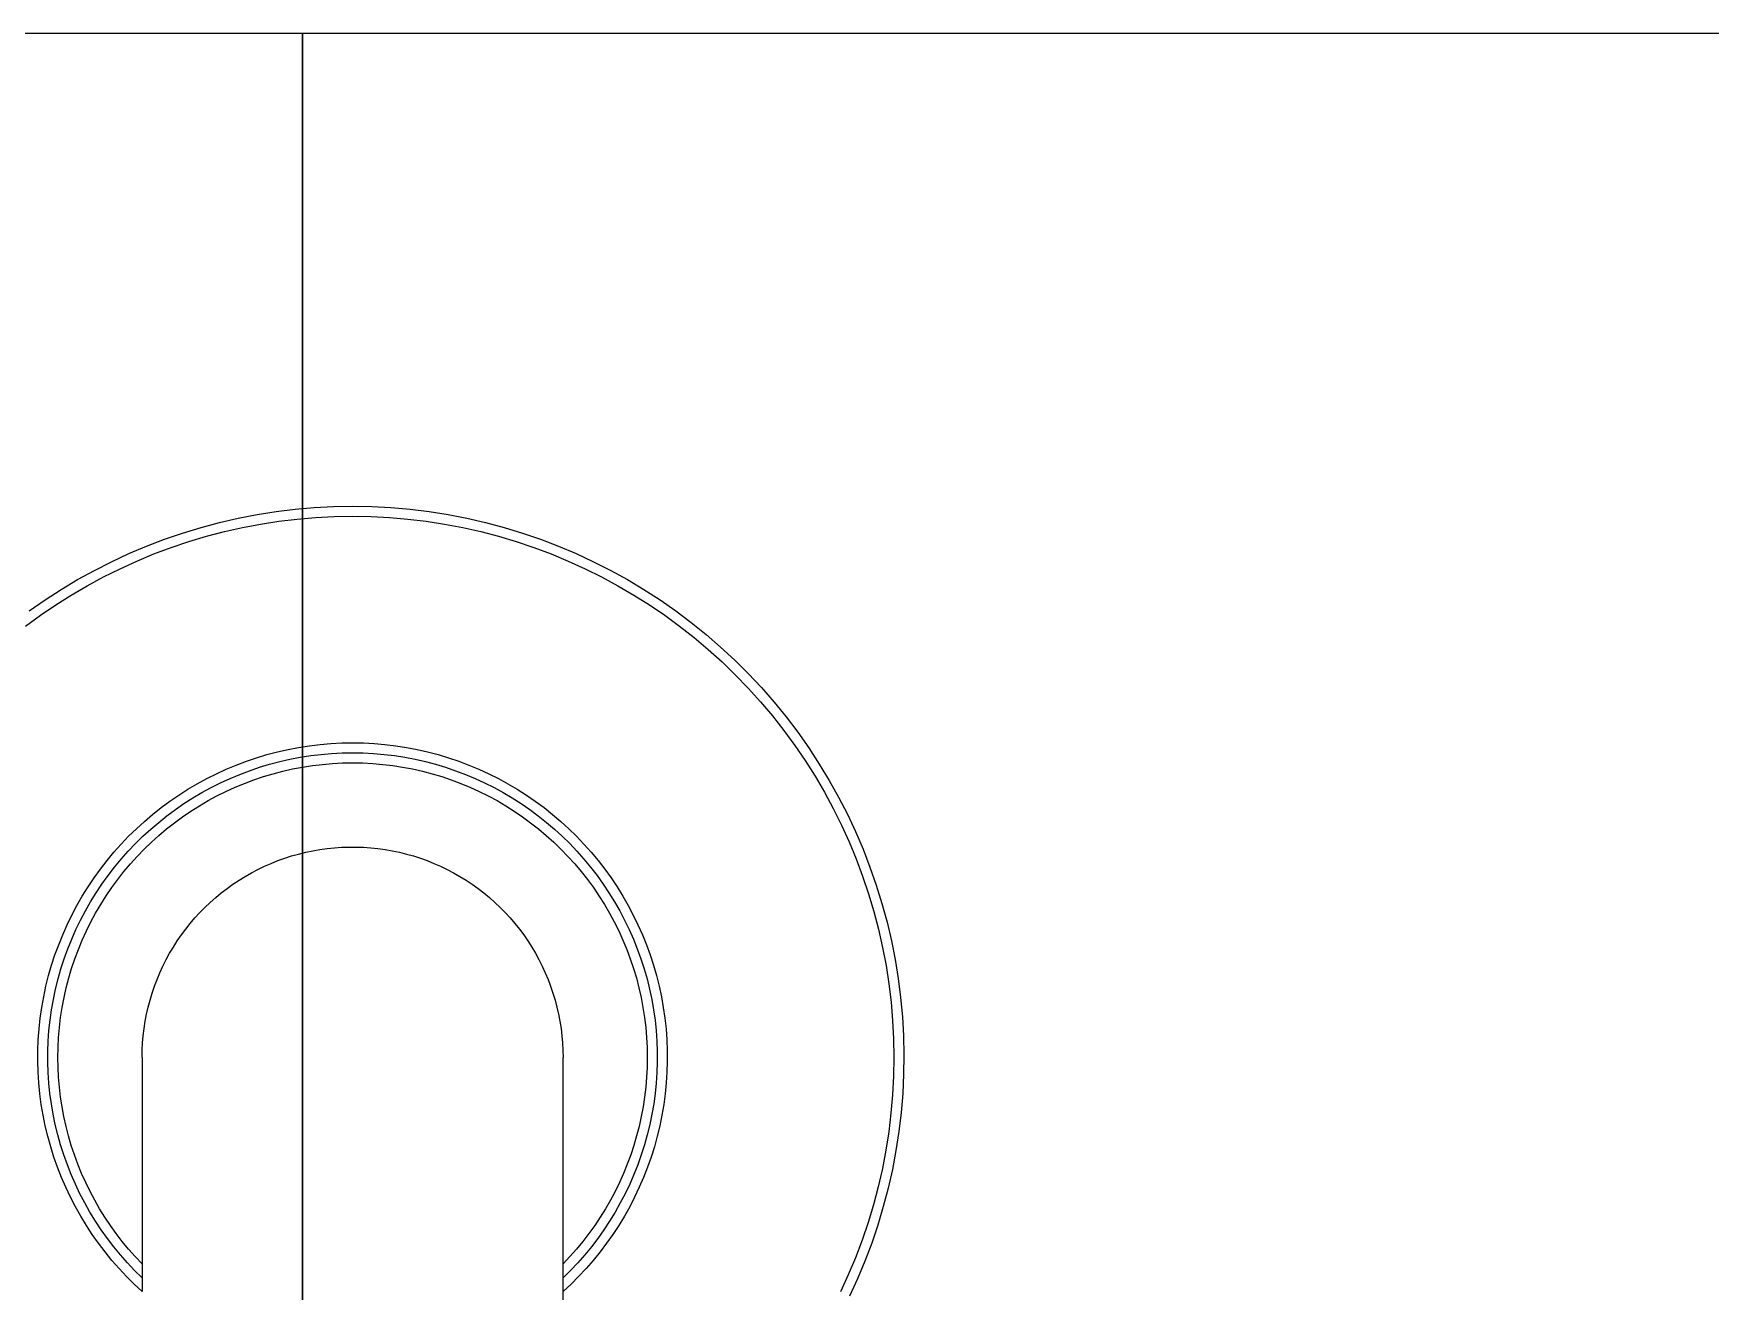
# Model space of a CAD drawing. Header units: metres. Extents: x 198 to 412, y -54 to 17.
# Drawn here: x 256.2772 to 256.3609, y -44.4662 to -44.4034 of the extents above; entities that cross this region are included whole.
import ezdxf

# ---------------------------------------------------------------- set-up
doc = ezdxf.new("R2010")
doc.units = ezdxf.units.M
doc.header["$LTSCALE"] = 10
doc.layers.add('01', color=1, linetype='Continuous')
doc.layers.add('TM-REVEST', color=252, linetype='Continuous')

# ---------------------------------------------------------------- blocks, each defined once
blk = doc.blocks.new('juego de ducha california')
for p, q in [((493.249922, 11758.628414, 0), (493.248982, 11758.628232, 0)), ((493.250867, 11758.628563, 0), (493.249922, 11758.628414, 0)), ((493.251817, 11758.628679, 0), (493.250867, 11758.628563, 0)), ((493.252771, 11758.628763, 0), (493.251817, 11758.628679, 0)), ((493.252841, 11758.628266, 0), (493.251923, 11758.628188, 0)), ((493.253727, 11758.628812, 0), (493.252771, 11758.628763, 0)), ((493.253762, 11758.628313, 0), (493.252841, 11758.628266, 0)), ((493.254684, 11758.628829, 0), (493.253727, 11758.628812, 0)), ((493.254684, 11758.628329, 0), (493.253762, 11758.628313, 0)), ((493.255641, 11758.628812, 0), (493.254684, 11758.628829, 0)), ((493.255605, 11758.628313, 0), (493.254684, 11758.628329, 0)), ((493.256526, 11758.628266, 0), (493.255605, 11758.628313, 0)), ((493.256597, 11758.628763, 0), (493.255641, 11758.628812, 0)), ((493.257445, 11758.628188, 0), (493.256526, 11758.628266, 0)), ((493.25755, 11758.628679, 0), (493.256597, 11758.628763, 0)), ((493.2585, 11758.628563, 0), (493.25755, 11758.628679, 0)), ((493.259446, 11758.628414, 0), (493.2585, 11758.628563, 0)), ((493.260385, 11758.628232, 0), (493.259446, 11758.628414, 0)), ((493.246209, 11758.627491, 0), (493.245304, 11758.62718, 0)), ((493.247124, 11758.62777, 0), (493.246209, 11758.627491, 0)), ((493.248049, 11758.628017, 0), (493.247124, 11758.62777, 0)), ((493.248291, 11758.627561, 0), (493.247399, 11758.627328, 0)), ((493.248982, 11758.628232, 0), (493.248049, 11758.628017, 0)), ((493.24919, 11758.627764, 0), (493.248291, 11758.627561, 0)), ((493.250096, 11758.627937, 0), (493.24919, 11758.627764, 0)), ((493.251007, 11758.628078, 0), (493.250096, 11758.627937, 0)), ((493.251923, 11758.628188, 0), (493.251007, 11758.628078, 0)), ((493.25836, 11758.628078, 0), (493.257445, 11758.628188, 0)), ((493.259271, 11758.627937, 0), (493.25836, 11758.628078, 0)), ((493.260177, 11758.627764, 0), (493.259271, 11758.627937, 0)), ((493.261076, 11758.627561, 0), (493.260177, 11758.627764, 0)), ((493.261318, 11758.628017, 0), (493.260385, 11758.628232, 0)), ((493.261968, 11758.627328, 0), (493.261076, 11758.627561, 0)), ((493.262243, 11758.62777, 0), (493.261318, 11758.628017, 0)), ((493.263158, 11758.627491, 0), (493.262243, 11758.62777, 0)), ((493.264064, 11758.62718, 0), (493.263158, 11758.627491, 0)), ((493.24441, 11758.626838, 0), (493.243528, 11758.626465, 0)), ((493.245304, 11758.62718, 0), (493.24441, 11758.626838, 0)), ((493.245642, 11758.62677, 0), (493.244779, 11758.626447, 0)), ((493.246516, 11758.627064, 0), (493.245642, 11758.62677, 0)), ((493.247399, 11758.627328, 0), (493.246516, 11758.627064, 0)), ((493.262852, 11758.627064, 0), (493.261968, 11758.627328, 0)), ((493.263725, 11758.62677, 0), (493.262852, 11758.627064, 0)), ((493.264589, 11758.626447, 0), (493.263725, 11758.62677, 0)), ((493.264958, 11758.626838, 0), (493.264064, 11758.62718, 0)), ((493.265839, 11758.626465, 0), (493.264958, 11758.626838, 0)), ((493.24266, 11758.626061, 0), (493.241807, 11758.625628, 0)), ((493.243528, 11758.626465, 0), (493.24266, 11758.626061, 0)), ((493.243927, 11758.626094, 0), (493.243088, 11758.625712, 0)), ((493.244779, 11758.626447, 0), (493.243927, 11758.626094, 0)), ((493.26544, 11758.626094, 0), (493.264589, 11758.626447, 0)), ((493.26628, 11758.625712, 0), (493.26544, 11758.626094, 0)), ((493.266707, 11758.626061, 0), (493.265839, 11758.626465, 0)), ((493.267561, 11758.625628, 0), (493.266707, 11758.626061, 0)), ((493.240969, 11758.625165, 0), (493.240148, 11758.624673, 0)), ((493.241807, 11758.625628, 0), (493.240969, 11758.625165, 0)), ((493.242262, 11758.625302, 0), (493.241451, 11758.624864, 0)), ((493.243088, 11758.625712, 0), (493.242262, 11758.625302, 0)), ((493.267105, 11758.625302, 0), (493.26628, 11758.625712, 0)), ((493.267917, 11758.624864, 0), (493.267105, 11758.625302, 0)), ((493.268398, 11758.625165, 0), (493.267561, 11758.625628, 0)), ((493.26922, 11758.624673, 0), (493.268398, 11758.625165, 0)), ((493.239344, 11758.624153, 0), (493.238559, 11758.623606, 0)), ((493.240148, 11758.624673, 0), (493.239344, 11758.624153, 0)), ((493.240655, 11758.624398, 0), (493.239875, 11758.623906, 0)), ((493.241451, 11758.624864, 0), (493.240655, 11758.624398, 0)), ((493.268712, 11758.624398, 0), (493.267917, 11758.624864, 0)), ((493.269492, 11758.623906, 0), (493.268712, 11758.624398, 0)), ((493.270023, 11758.624153, 0), (493.26922, 11758.624673, 0)), ((493.270808, 11758.623606, 0), (493.270023, 11758.624153, 0)), ((493.238559, 11758.623606, 0), (493.237794, 11758.623031, 0)), ((493.239113, 11758.623387, 0), (493.238369, 11758.622843, 0)), ((493.239875, 11758.623906, 0), (493.239113, 11758.623387, 0)), ((493.270254, 11758.623387, 0), (493.269492, 11758.623906, 0)), ((493.270998, 11758.622843, 0), (493.270254, 11758.623387, 0)), ((493.237049, 11758.62243, 0), (493.236325, 11758.621804, 0)), ((493.237794, 11758.623031, 0), (493.237049, 11758.62243, 0)), ((493.238369, 11758.622843, 0), (493.237644, 11758.622273, 0)), ((493.236325, 11758.621804, 0), (493.235623, 11758.621152, 0)), ((493.236939, 11758.621679, 0), (493.236255, 11758.621062, 0)), ((493.237644, 11758.622273, 0), (493.236939, 11758.621679, 0)), ((493.235623, 11758.621152, 0), (493.234945, 11758.620477, 0)), ((493.236255, 11758.621062, 0), (493.235592, 11758.620421, 0)), ((493.234945, 11758.620477, 0), (493.234291, 11758.619779, 0)), ((493.235592, 11758.620421, 0), (493.234951, 11758.619758, 0)), ((493.233661, 11758.619058, 0), (493.233057, 11758.618315, 0)), ((493.234291, 11758.619779, 0), (493.233661, 11758.619058, 0)), ((493.234333, 11758.619074, 0), (493.233739, 11758.618369, 0)), ((493.234951, 11758.619758, 0), (493.234333, 11758.619074, 0)), ((493.233057, 11758.618315, 0), (493.232479, 11758.617552, 0)), ((493.233739, 11758.618369, 0), (493.23317, 11758.617644, 0)), ((493.232479, 11758.617552, 0), (493.231928, 11758.61677, 0)), ((493.23317, 11758.617644, 0), (493.232625, 11758.6169, 0)), ((493.231928, 11758.61677, 0), (493.231404, 11758.615969, 0)), ((493.232625, 11758.6169, 0), (493.232107, 11758.616137, 0)), ((493.250938, 11758.616576, 0), (493.250416, 11758.616438, 0)), ((493.251465, 11758.616696, 0), (493.250938, 11758.616576, 0)), ((493.251995, 11758.616797, 0), (493.251465, 11758.616696, 0)), ((493.252529, 11758.616881, 0), (493.251995, 11758.616797, 0)), ((493.253066, 11758.616946, 0), (493.252529, 11758.616881, 0)), ((493.253604, 11758.616992, 0), (493.253066, 11758.616946, 0)), ((493.254143, 11758.61702, 0), (493.253604, 11758.616992, 0)), ((493.254684, 11758.617029, 0), (493.254143, 11758.61702, 0)), ((493.254684, 11758.616529, 0), (493.25416, 11758.61652, 0)), ((493.255224, 11758.61702, 0), (493.254684, 11758.617029, 0)), ((493.255208, 11758.61652, 0), (493.254684, 11758.616529, 0)), ((493.255763, 11758.616992, 0), (493.255224, 11758.61702, 0)), ((493.256302, 11758.616946, 0), (493.255763, 11758.616992, 0)), ((493.256838, 11758.616881, 0), (493.256302, 11758.616946, 0)), ((493.257372, 11758.616797, 0), (493.256838, 11758.616881, 0)), ((493.257902, 11758.616696, 0), (493.257372, 11758.616797, 0)), ((493.258429, 11758.616576, 0), (493.257902, 11758.616696, 0)), ((493.258952, 11758.616438, 0), (493.258429, 11758.616576, 0)), ((493.231404, 11758.615969, 0), (493.230909, 11758.61515, 0)), ((493.232107, 11758.616137, 0), (493.231614, 11758.615358, 0)), ((493.248383, 11758.615709, 0), (493.247892, 11758.615484, 0)), ((493.248881, 11758.615918, 0), (493.248383, 11758.615709, 0)), ((493.249387, 11758.616109, 0), (493.248881, 11758.615918, 0)), ((493.249898, 11758.616282, 0), (493.249387, 11758.616109, 0)), ((493.250042, 11758.615803, 0), (493.249546, 11758.615635, 0)), ((493.250416, 11758.616438, 0), (493.249898, 11758.616282, 0)), ((493.250544, 11758.615955, 0), (493.250042, 11758.615803, 0)), ((493.251051, 11758.616089, 0), (493.250544, 11758.615955, 0)), ((493.251562, 11758.616205, 0), (493.251051, 11758.616089, 0)), ((493.251693, 11758.615722, 0), (493.251203, 11758.615611, 0)), ((493.252076, 11758.616304, 0), (493.251562, 11758.616205, 0)), ((493.252186, 11758.615815, 0), (493.251693, 11758.615722, 0)), ((493.252594, 11758.616385, 0), (493.252076, 11758.616304, 0)), ((493.252682, 11758.615892, 0), (493.252186, 11758.615815, 0)), ((493.253114, 11758.616448, 0), (493.252594, 11758.616385, 0)), ((493.25318, 11758.615952, 0), (493.252682, 11758.615892, 0)), ((493.253636, 11758.616493, 0), (493.253114, 11758.616448, 0)), ((493.25368, 11758.615995, 0), (493.25318, 11758.615952, 0)), ((493.25416, 11758.61652, 0), (493.253636, 11758.616493, 0)), ((493.254182, 11758.616021, 0), (493.25368, 11758.615995, 0)), ((493.254684, 11758.616029, 0), (493.254182, 11758.616021, 0)), ((493.255186, 11758.616021, 0), (493.254684, 11758.616029, 0)), ((493.255687, 11758.615995, 0), (493.255186, 11758.616021, 0)), ((493.255731, 11758.616493, 0), (493.255208, 11758.61652, 0)), ((493.256187, 11758.615952, 0), (493.255687, 11758.615995, 0)), ((493.256253, 11758.616448, 0), (493.255731, 11758.616493, 0)), ((493.256685, 11758.615892, 0), (493.256187, 11758.615952, 0)), ((493.256773, 11758.616385, 0), (493.256253, 11758.616448, 0)), ((493.257181, 11758.615815, 0), (493.256685, 11758.615892, 0)), ((493.257291, 11758.616304, 0), (493.256773, 11758.616385, 0)), ((493.257674, 11758.615722, 0), (493.257181, 11758.615815, 0)), ((493.257806, 11758.616205, 0), (493.257291, 11758.616304, 0)), ((493.258164, 11758.615611, 0), (493.257674, 11758.615722, 0)), ((493.258317, 11758.616089, 0), (493.257806, 11758.616205, 0)), ((493.258823, 11758.615955, 0), (493.258317, 11758.616089, 0)), ((493.259325, 11758.615803, 0), (493.258823, 11758.615955, 0)), ((493.259469, 11758.616282, 0), (493.258952, 11758.616438, 0)), ((493.259821, 11758.615635, 0), (493.259325, 11758.615803, 0)), ((493.259981, 11758.616109, 0), (493.259469, 11758.616282, 0)), ((493.260486, 11758.615918, 0), (493.259981, 11758.616109, 0)), ((493.260985, 11758.615709, 0), (493.260486, 11758.615918, 0)), ((493.261476, 11758.615484, 0), (493.260985, 11758.615709, 0)), ((493.230909, 11758.61515, 0), (493.230442, 11758.614314, 0)), ((493.231614, 11758.615358, 0), (493.231149, 11758.614562, 0)), ((493.246934, 11758.614983, 0), (493.246469, 11758.614709, 0)), ((493.247409, 11758.615242, 0), (493.246934, 11758.614983, 0)), ((493.247892, 11758.615484, 0), (493.247409, 11758.615242, 0)), ((493.248097, 11758.615028, 0), (493.247628, 11758.614792, 0)), ((493.248573, 11758.615247, 0), (493.248097, 11758.615028, 0)), ((493.249056, 11758.615449, 0), (493.248573, 11758.615247, 0)), ((493.249291, 11758.615004, 0), (493.248827, 11758.614812, 0)), ((493.249546, 11758.615635, 0), (493.249056, 11758.615449, 0)), ((493.249761, 11758.61518, 0), (493.249291, 11758.615004, 0)), ((493.250237, 11758.61534, 0), (493.249761, 11758.61518, 0)), ((493.250718, 11758.615484, 0), (493.250237, 11758.61534, 0)), ((493.251203, 11758.615611, 0), (493.250718, 11758.615484, 0)), ((493.25865, 11758.615484, 0), (493.258164, 11758.615611, 0)), ((493.259131, 11758.61534, 0), (493.25865, 11758.615484, 0)), ((493.259606, 11758.61518, 0), (493.259131, 11758.61534, 0)), ((493.260076, 11758.615004, 0), (493.259606, 11758.61518, 0)), ((493.260311, 11758.615449, 0), (493.259821, 11758.615635, 0)), ((493.26054, 11758.614812, 0), (493.260076, 11758.615004, 0)), ((493.260795, 11758.615247, 0), (493.260311, 11758.615449, 0)), ((493.261271, 11758.615028, 0), (493.260795, 11758.615247, 0)), ((493.261739, 11758.614792, 0), (493.261271, 11758.615028, 0)), ((493.261959, 11758.615242, 0), (493.261476, 11758.615484, 0)), ((493.262433, 11758.614983, 0), (493.261959, 11758.615242, 0)), ((493.262898, 11758.614709, 0), (493.262433, 11758.614983, 0)), ((493.230442, 11758.614314, 0), (493.230005, 11758.613462, 0)), ((493.231149, 11758.614562, 0), (493.230711, 11758.613751, 0)), ((493.245568, 11758.614112, 0), (493.245134, 11758.613791, 0)), ((493.246014, 11758.614418, 0), (493.245568, 11758.614112, 0)), ((493.246469, 11758.614709, 0), (493.246014, 11758.614418, 0)), ((493.246717, 11758.614274, 0), (493.246276, 11758.613992, 0)), ((493.247168, 11758.614541, 0), (493.246717, 11758.614274, 0)), ((493.247479, 11758.614143, 0), (493.247046, 11758.613889, 0)), ((493.247628, 11758.614792, 0), (493.247168, 11758.614541, 0)), ((493.247921, 11758.614381, 0), (493.247479, 11758.614143, 0)), ((493.24837, 11758.614604, 0), (493.247921, 11758.614381, 0)), ((493.248827, 11758.614812, 0), (493.24837, 11758.614604, 0)), ((493.260997, 11758.614604, 0), (493.26054, 11758.614812, 0)), ((493.261447, 11758.614381, 0), (493.260997, 11758.614604, 0)), ((493.261888, 11758.614143, 0), (493.261447, 11758.614381, 0)), ((493.262199, 11758.614541, 0), (493.261739, 11758.614792, 0)), ((493.262322, 11758.613889, 0), (493.261888, 11758.614143, 0)), ((493.26265, 11758.614274, 0), (493.262199, 11758.614541, 0)), ((493.263091, 11758.613992, 0), (493.26265, 11758.614274, 0)), ((493.263354, 11758.614418, 0), (493.262898, 11758.614709, 0)), ((493.263799, 11758.614112, 0), (493.263354, 11758.614418, 0)), ((493.264233, 11758.613791, 0), (493.263799, 11758.614112, 0)), ((493.230005, 11758.613462, 0), (493.229598, 11758.612596, 0)), ((493.230711, 11758.613751, 0), (493.230301, 11758.612925, 0)), ((493.244711, 11758.613455, 0), (493.244299, 11758.613104, 0)), ((493.245134, 11758.613791, 0), (493.244711, 11758.613455, 0)), ((493.245423, 11758.613383, 0), (493.245013, 11758.613056, 0)), ((493.245844, 11758.613695, 0), (493.245423, 11758.613383, 0)), ((493.246206, 11758.613339, 0), (493.245801, 11758.613042, 0)), ((493.246276, 11758.613992, 0), (493.245844, 11758.613695, 0)), ((493.246621, 11758.613621, 0), (493.246206, 11758.613339, 0)), ((493.247046, 11758.613889, 0), (493.246621, 11758.613621, 0)), ((493.262746, 11758.613621, 0), (493.262322, 11758.613889, 0)), ((493.263161, 11758.613339, 0), (493.262746, 11758.613621, 0)), ((493.263523, 11758.613695, 0), (493.263091, 11758.613992, 0)), ((493.263566, 11758.613042, 0), (493.263161, 11758.613339, 0)), ((493.263944, 11758.613383, 0), (493.263523, 11758.613695, 0)), ((493.264354, 11758.613056, 0), (493.263944, 11758.613383, 0)), ((493.264657, 11758.613455, 0), (493.264233, 11758.613791, 0)), ((493.265068, 11758.613104, 0), (493.264657, 11758.613455, 0)), ((493.229598, 11758.612596, 0), (493.229221, 11758.611716, 0)), ((493.230301, 11758.612925, 0), (493.229919, 11758.612086, 0)), ((493.243514, 11758.612362, 0), (493.243141, 11758.611972, 0)), ((493.2439, 11758.61274, 0), (493.243514, 11758.612362, 0)), ((493.244228, 11758.612362, 0), (493.243854, 11758.611995, 0)), ((493.244299, 11758.613104, 0), (493.2439, 11758.61274, 0)), ((493.244615, 11758.612716, 0), (493.244228, 11758.612362, 0)), ((493.245013, 11758.613056, 0), (493.244615, 11758.612716, 0)), ((493.245023, 11758.612409, 0), (493.24465, 11758.612072, 0)), ((493.245407, 11758.612732, 0), (493.245023, 11758.612409, 0)), ((493.245801, 11758.613042, 0), (493.245407, 11758.612732, 0)), ((493.263961, 11758.612732, 0), (493.263566, 11758.613042, 0)), ((493.264345, 11758.612409, 0), (493.263961, 11758.612732, 0)), ((493.264717, 11758.612072, 0), (493.264345, 11758.612409, 0)), ((493.264752, 11758.612716, 0), (493.264354, 11758.613056, 0)), ((493.265139, 11758.612362, 0), (493.264752, 11758.612716, 0)), ((493.265467, 11758.61274, 0), (493.265068, 11758.613104, 0)), ((493.265513, 11758.611995, 0), (493.265139, 11758.612362, 0)), ((493.265853, 11758.612362, 0), (493.265467, 11758.61274, 0)), ((493.266226, 11758.611972, 0), (493.265853, 11758.612362, 0)), ((493.229221, 11758.611716, 0), (493.228875, 11758.610824, 0)), ((493.229919, 11758.612086, 0), (493.229566, 11758.611234, 0)), ((493.242782, 11758.611568, 0), (493.242437, 11758.611153, 0)), ((493.243141, 11758.611972, 0), (493.242782, 11758.611568, 0)), ((493.243493, 11758.611615, 0), (493.243145, 11758.611224, 0)), ((493.243854, 11758.611995, 0), (493.243493, 11758.611615, 0)), ((493.244289, 11758.611724, 0), (493.24394, 11758.611363, 0)), ((493.24465, 11758.612072, 0), (493.244289, 11758.611724, 0)), ((493.252347, 11758.611566, 0), (493.251995, 11758.611479, 0)), ((493.252702, 11758.61164, 0), (493.252347, 11758.611566, 0)), ((493.253059, 11758.611703, 0), (493.252702, 11758.61164, 0)), ((493.253418, 11758.611753, 0), (493.253059, 11758.611703, 0)), ((493.253779, 11758.61179, 0), (493.253418, 11758.611753, 0)), ((493.25414, 11758.611815, 0), (493.253779, 11758.61179, 0)), ((493.254502, 11758.611828, 0), (493.25414, 11758.611815, 0)), ((493.254865, 11758.611828, 0), (493.254502, 11758.611828, 0)), ((493.255227, 11758.611815, 0), (493.254865, 11758.611828, 0)), ((493.255589, 11758.61179, 0), (493.255227, 11758.611815, 0)), ((493.255949, 11758.611753, 0), (493.255589, 11758.61179, 0)), ((493.256308, 11758.611703, 0), (493.255949, 11758.611753, 0)), ((493.256665, 11758.61164, 0), (493.256308, 11758.611703, 0)), ((493.25702, 11758.611566, 0), (493.256665, 11758.61164, 0)), ((493.257372, 11758.611479, 0), (493.25702, 11758.611566, 0)), ((493.265078, 11758.611724, 0), (493.264717, 11758.612072, 0)), ((493.265427, 11758.611363, 0), (493.265078, 11758.611724, 0)), ((493.265874, 11758.611615, 0), (493.265513, 11758.611995, 0)), ((493.266222, 11758.611224, 0), (493.265874, 11758.611615, 0)), ((493.266585, 11758.611568, 0), (493.266226, 11758.611972, 0)), ((493.266931, 11758.611153, 0), (493.266585, 11758.611568, 0)), ((493.228875, 11758.610824, 0), (493.22856, 11758.60992, 0)), ((493.229566, 11758.611234, 0), (493.229243, 11758.610371, 0)), ((493.242106, 11758.610725, 0), (493.24179, 11758.610287, 0)), ((493.242437, 11758.611153, 0), (493.242106, 11758.610725, 0)), ((493.242811, 11758.61082, 0), (493.242491, 11758.610405, 0)), ((493.243145, 11758.611224, 0), (493.242811, 11758.61082, 0)), ((493.243604, 11758.61099, 0), (493.243281, 11758.610606, 0)), ((493.24394, 11758.611363, 0), (493.243604, 11758.61099, 0)), ((493.249965, 11758.610709, 0), (493.249644, 11758.610541, 0)), ((493.250292, 11758.610867, 0), (493.249965, 11758.610709, 0)), ((493.250624, 11758.611012, 0), (493.250292, 11758.610867, 0)), ((493.25096, 11758.611147, 0), (493.250624, 11758.611012, 0)), ((493.251301, 11758.611269, 0), (493.25096, 11758.611147, 0)), ((493.251646, 11758.61138, 0), (493.251301, 11758.611269, 0)), ((493.251995, 11758.611479, 0), (493.251646, 11758.61138, 0)), ((493.257721, 11758.61138, 0), (493.257372, 11758.611479, 0)), ((493.258066, 11758.611269, 0), (493.257721, 11758.61138, 0)), ((493.258407, 11758.611147, 0), (493.258066, 11758.611269, 0)), ((493.258744, 11758.611012, 0), (493.258407, 11758.611147, 0)), ((493.259075, 11758.610867, 0), (493.258744, 11758.611012, 0)), ((493.259402, 11758.610709, 0), (493.259075, 11758.610867, 0)), ((493.259723, 11758.610541, 0), (493.259402, 11758.610709, 0)), ((493.265763, 11758.61099, 0), (493.265427, 11758.611363, 0)), ((493.266087, 11758.610606, 0), (493.265763, 11758.61099, 0)), ((493.266556, 11758.61082, 0), (493.266222, 11758.611224, 0)), ((493.266877, 11758.610405, 0), (493.266556, 11758.61082, 0)), ((493.267261, 11758.610725, 0), (493.266931, 11758.611153, 0)), ((493.267577, 11758.610287, 0), (493.267261, 11758.610725, 0)), ((493.22856, 11758.60992, 0), (493.228277, 11758.609006, 0)), ((493.229243, 11758.610371, 0), (493.228949, 11758.609497, 0)), ((493.241489, 11758.609838, 0), (493.241204, 11758.609379, 0)), ((493.24179, 11758.610287, 0), (493.241489, 11758.609838, 0)), ((493.242185, 11758.609979, 0), (493.241894, 11758.609543, 0)), ((493.242491, 11758.610405, 0), (493.242185, 11758.609979, 0)), ((493.242971, 11758.610211, 0), (493.242674, 11758.609806, 0)), ((493.243281, 11758.610606, 0), (493.242971, 11758.610211, 0)), ((493.248719, 11758.60997, 0), (493.248424, 11758.609759, 0)), ((493.249021, 11758.610171, 0), (493.248719, 11758.60997, 0)), ((493.249329, 11758.610361, 0), (493.249021, 11758.610171, 0)), ((493.249644, 11758.610541, 0), (493.249329, 11758.610361, 0)), ((493.260038, 11758.610361, 0), (493.259723, 11758.610541, 0)), ((493.260346, 11758.610171, 0), (493.260038, 11758.610361, 0)), ((493.260648, 11758.60997, 0), (493.260346, 11758.610171, 0)), ((493.260943, 11758.609759, 0), (493.260648, 11758.60997, 0)), ((493.266397, 11758.610211, 0), (493.266087, 11758.610606, 0)), ((493.266693, 11758.609806, 0), (493.266397, 11758.610211, 0)), ((493.267182, 11758.609979, 0), (493.266877, 11758.610405, 0)), ((493.267473, 11758.609543, 0), (493.267182, 11758.609979, 0)), ((493.267878, 11758.609838, 0), (493.267577, 11758.610287, 0)), ((493.268163, 11758.609379, 0), (493.267878, 11758.609838, 0)), ((493.228277, 11758.609006, 0), (493.228026, 11758.608082, 0)), ((493.228949, 11758.609497, 0), (493.228685, 11758.608614, 0)), ((493.241204, 11758.609379, 0), (493.240935, 11758.60891, 0)), ((493.241619, 11758.609098, 0), (493.241359, 11758.608643, 0)), ((493.241894, 11758.609543, 0), (493.241619, 11758.609098, 0)), ((493.242392, 11758.609391, 0), (493.242124, 11758.608967, 0)), ((493.242674, 11758.609806, 0), (493.242392, 11758.609391, 0)), ((493.247586, 11758.609067, 0), (493.247323, 11758.608818, 0)), ((493.247858, 11758.609308, 0), (493.247586, 11758.609067, 0)), ((493.248137, 11758.609538, 0), (493.247858, 11758.609308, 0)), ((493.248424, 11758.609759, 0), (493.248137, 11758.609538, 0)), ((493.26123, 11758.609538, 0), (493.260943, 11758.609759, 0)), ((493.26151, 11758.609308, 0), (493.26123, 11758.609538, 0)), ((493.261781, 11758.609067, 0), (493.26151, 11758.609308, 0)), ((493.262044, 11758.608818, 0), (493.261781, 11758.609067, 0)), ((493.266976, 11758.609391, 0), (493.266693, 11758.609806, 0)), ((493.267244, 11758.608967, 0), (493.266976, 11758.609391, 0)), ((493.267749, 11758.609098, 0), (493.267473, 11758.609543, 0)), ((493.268009, 11758.608643, 0), (493.267749, 11758.609098, 0)), ((493.268432, 11758.60891, 0), (493.268163, 11758.609379, 0)), ((493.228685, 11758.608614, 0), (493.228451, 11758.607722, 0)), ((493.240683, 11758.608433, 0), (493.240447, 11758.607947, 0)), ((493.240935, 11758.60891, 0), (493.240683, 11758.608433, 0)), ((493.241115, 11758.608179, 0), (493.240886, 11758.607707, 0)), ((493.241359, 11758.608643, 0), (493.241115, 11758.608179, 0)), ((493.24187, 11758.608534, 0), (493.241632, 11758.608092, 0)), ((493.242124, 11758.608967, 0), (493.24187, 11758.608534, 0)), ((493.246824, 11758.608292, 0), (493.246589, 11758.608017, 0)), ((493.247069, 11758.608559, 0), (493.246824, 11758.608292, 0)), ((493.247323, 11758.608818, 0), (493.247069, 11758.608559, 0)), ((493.262298, 11758.608559, 0), (493.262044, 11758.608818, 0)), ((493.262543, 11758.608292, 0), (493.262298, 11758.608559, 0)), ((493.262779, 11758.608017, 0), (493.262543, 11758.608292, 0)), ((493.267497, 11758.608534, 0), (493.267244, 11758.608967, 0)), ((493.267736, 11758.608092, 0), (493.267497, 11758.608534, 0)), ((493.268253, 11758.608179, 0), (493.268009, 11758.608643, 0)), ((493.268481, 11758.607707, 0), (493.268253, 11758.608179, 0)), ((493.268685, 11758.608433, 0), (493.268432, 11758.60891, 0)), ((493.268921, 11758.607947, 0), (493.268685, 11758.608433, 0)), ((493.228026, 11758.608082, 0), (493.227807, 11758.60715, 0)), ((493.228451, 11758.607722, 0), (493.228248, 11758.606822, 0)), ((493.240227, 11758.607453, 0), (493.240025, 11758.606952, 0)), ((493.240447, 11758.607947, 0), (493.240227, 11758.607453, 0)), ((493.240886, 11758.607707, 0), (493.240675, 11758.607228, 0)), ((493.241408, 11758.607643, 0), (493.241201, 11758.607186, 0)), ((493.241632, 11758.608092, 0), (493.241408, 11758.607643, 0)), ((493.246147, 11758.607442, 0), (493.245941, 11758.607144, 0)), ((493.246363, 11758.607733, 0), (493.246147, 11758.607442, 0)), ((493.246589, 11758.608017, 0), (493.246363, 11758.607733, 0)), ((493.263005, 11758.607733, 0), (493.262779, 11758.608017, 0)), ((493.263221, 11758.607442, 0), (493.263005, 11758.607733, 0)), ((493.263427, 11758.607144, 0), (493.263221, 11758.607442, 0)), ((493.267959, 11758.607643, 0), (493.267736, 11758.608092, 0)), ((493.268167, 11758.607186, 0), (493.267959, 11758.607643, 0)), ((493.268692, 11758.607228, 0), (493.268481, 11758.607707, 0)), ((493.26914, 11758.607453, 0), (493.268921, 11758.607947, 0)), ((493.269342, 11758.606952, 0), (493.26914, 11758.607453, 0)), ((493.227807, 11758.60715, 0), (493.22762, 11758.606211, 0)), ((493.228248, 11758.606822, 0), (493.228076, 11758.605917, 0)), ((493.240025, 11758.606952, 0), (493.23984, 11758.606444, 0)), ((493.24048, 11758.606741, 0), (493.240302, 11758.606248, 0)), ((493.240675, 11758.607228, 0), (493.24048, 11758.606741, 0)), ((493.241009, 11758.606722, 0), (493.240832, 11758.606252, 0)), ((493.241201, 11758.607186, 0), (493.241009, 11758.606722, 0)), ((493.24556, 11758.606527, 0), (493.245386, 11758.606209, 0)), ((493.245745, 11758.606839, 0), (493.24556, 11758.606527, 0)), ((493.245941, 11758.607144, 0), (493.245745, 11758.606839, 0)), ((493.263622, 11758.606839, 0), (493.263427, 11758.607144, 0)), ((493.263807, 11758.606527, 0), (493.263622, 11758.606839, 0)), ((493.263981, 11758.606209, 0), (493.263807, 11758.606527, 0)), ((493.268359, 11758.606722, 0), (493.268167, 11758.607186, 0)), ((493.268535, 11758.606252, 0), (493.268359, 11758.606722, 0)), ((493.268887, 11758.606741, 0), (493.268692, 11758.607228, 0)), ((493.269066, 11758.606248, 0), (493.268887, 11758.606741, 0)), ((493.269527, 11758.606444, 0), (493.269342, 11758.606952, 0)), ((493.22762, 11758.606211, 0), (493.227467, 11758.605266, 0)), ((493.228076, 11758.605917, 0), (493.227935, 11758.605006, 0)), ((493.239673, 11758.605931, 0), (493.239524, 11758.605412, 0)), ((493.23984, 11758.606444, 0), (493.239673, 11758.605931, 0)), ((493.240141, 11758.60575, 0), (493.239997, 11758.605246, 0)), ((493.240302, 11758.606248, 0), (493.240141, 11758.60575, 0)), ((493.240672, 11758.605776, 0), (493.240529, 11758.605295, 0)), ((493.240832, 11758.606252, 0), (493.240672, 11758.605776, 0)), ((493.245223, 11758.605885, 0), (493.245072, 11758.605556, 0)), ((493.245386, 11758.606209, 0), (493.245223, 11758.605885, 0)), ((493.264144, 11758.605885, 0), (493.263981, 11758.606209, 0)), ((493.264295, 11758.605556, 0), (493.264144, 11758.605885, 0)), ((493.268695, 11758.605776, 0), (493.268535, 11758.606252, 0)), ((493.268839, 11758.605295, 0), (493.268695, 11758.605776, 0)), ((493.269227, 11758.60575, 0), (493.269066, 11758.606248, 0)), ((493.26937, 11758.605246, 0), (493.269227, 11758.60575, 0)), ((493.269694, 11758.605931, 0), (493.269527, 11758.606444, 0)), ((493.269844, 11758.605412, 0), (493.269694, 11758.605931, 0)), ((493.227467, 11758.605266, 0), (493.227346, 11758.604317, 0)), ((493.227935, 11758.605006, 0), (493.227825, 11758.60409, 0)), ((493.239392, 11758.604887, 0), (493.239279, 11758.604359, 0)), ((493.239524, 11758.605412, 0), (493.239392, 11758.604887, 0)), ((493.239997, 11758.605246, 0), (493.239871, 11758.604737, 0)), ((493.240529, 11758.605295, 0), (493.240402, 11758.60481, 0)), ((493.244803, 11758.604882, 0), (493.244686, 11758.604539, 0)), ((493.244932, 11758.605221, 0), (493.244803, 11758.604882, 0)), ((493.245072, 11758.605556, 0), (493.244932, 11758.605221, 0)), ((493.264436, 11758.605221, 0), (493.264295, 11758.605556, 0)), ((493.264564, 11758.604882, 0), (493.264436, 11758.605221, 0)), ((493.264681, 11758.604539, 0), (493.264564, 11758.604882, 0)), ((493.268966, 11758.60481, 0), (493.268839, 11758.605295, 0)), ((493.269497, 11758.604737, 0), (493.26937, 11758.605246, 0)), ((493.269975, 11758.604887, 0), (493.269844, 11758.605412, 0)), ((493.270088, 11758.604359, 0), (493.269975, 11758.604887, 0)), ((493.227346, 11758.604317, 0), (493.227259, 11758.603364, 0)), ((493.227825, 11758.60409, 0), (493.227747, 11758.603172, 0)), ((493.239279, 11758.604359, 0), (493.239184, 11758.603827, 0)), ((493.239762, 11758.604225, 0), (493.239671, 11758.603708, 0)), ((493.239871, 11758.604737, 0), (493.239762, 11758.604225, 0)), ((493.240291, 11758.60432, 0), (493.240197, 11758.603827, 0)), ((493.240402, 11758.60481, 0), (493.240291, 11758.60432, 0)), ((493.244582, 11758.604192, 0), (493.244489, 11758.603842, 0)), ((493.244686, 11758.604539, 0), (493.244582, 11758.604192, 0)), ((493.264786, 11758.604192, 0), (493.264681, 11758.604539, 0)), ((493.264879, 11758.603842, 0), (493.264786, 11758.604192, 0)), ((493.269076, 11758.60432, 0), (493.268966, 11758.60481, 0)), ((493.26917, 11758.603827, 0), (493.269076, 11758.60432, 0)), ((493.269605, 11758.604225, 0), (493.269497, 11758.604737, 0)), ((493.269696, 11758.603708, 0), (493.269605, 11758.604225, 0)), ((493.270184, 11758.603827, 0), (493.270088, 11758.604359, 0)), ((493.227259, 11758.603364, 0), (493.227205, 11758.602408, 0)), ((493.227747, 11758.603172, 0), (493.227699, 11758.602251, 0)), ((493.239107, 11758.603293, 0), (493.239049, 11758.602755, 0)), ((493.239184, 11758.603827, 0), (493.239107, 11758.603293, 0)), ((493.239598, 11758.60319, 0), (493.239543, 11758.602668, 0)), ((493.239671, 11758.603708, 0), (493.239598, 11758.60319, 0)), ((493.240121, 11758.603331, 0), (493.240061, 11758.602832, 0)), ((493.240197, 11758.603827, 0), (493.240121, 11758.603331, 0)), ((493.244408, 11758.603489, 0), (493.24434, 11758.603133, 0)), ((493.244489, 11758.603842, 0), (493.244408, 11758.603489, 0)), ((493.264959, 11758.603489, 0), (493.264879, 11758.603842, 0)), ((493.265028, 11758.603133, 0), (493.264959, 11758.603489, 0)), ((493.269247, 11758.603331, 0), (493.26917, 11758.603827, 0)), ((493.269307, 11758.602832, 0), (493.269247, 11758.603331, 0)), ((493.269769, 11758.60319, 0), (493.269696, 11758.603708, 0)), ((493.269825, 11758.602668, 0), (493.269769, 11758.60319, 0)), ((493.27026, 11758.603293, 0), (493.270184, 11758.603827, 0)), ((493.270319, 11758.602755, 0), (493.27026, 11758.603293, 0)), ((493.227205, 11758.602408, 0), (493.227184, 11758.601451, 0)), ((493.239049, 11758.602755, 0), (493.239009, 11758.602217, 0)), ((493.239543, 11758.602668, 0), (493.239506, 11758.602146, 0)), ((493.240018, 11758.602332, 0), (493.239992, 11758.601831, 0)), ((493.240061, 11758.602832, 0), (493.240018, 11758.602332, 0)), ((493.24424, 11758.602415, 0), (493.244209, 11758.602054, 0)), ((493.244284, 11758.602775, 0), (493.24424, 11758.602415, 0)), ((493.24434, 11758.603133, 0), (493.244284, 11758.602775, 0)), ((493.265084, 11758.602775, 0), (493.265028, 11758.603133, 0)), ((493.265127, 11758.602415, 0), (493.265084, 11758.602775, 0)), ((493.265159, 11758.602054, 0), (493.265127, 11758.602415, 0)), ((493.269349, 11758.602332, 0), (493.269307, 11758.602832, 0)), ((493.269375, 11758.601831, 0), (493.269349, 11758.602332, 0)), ((493.269862, 11758.602146, 0), (493.269825, 11758.602668, 0)), ((493.270359, 11758.602217, 0), (493.270319, 11758.602755, 0)), ((493.227699, 11758.602251, 0), (493.227684, 11758.601329, 0)), ((493.238987, 11758.601677, 0), (493.238985, 11758.601137, 0)), ((493.239009, 11758.602217, 0), (493.238987, 11758.601677, 0)), ((493.239486, 11758.601622, 0), (493.239485, 11758.601098, 0)), ((493.239506, 11758.602146, 0), (493.239486, 11758.601622, 0)), ((493.239992, 11758.601831, 0), (493.239984, 11758.601329, 0)), ((493.24419, 11758.601692, 0), (493.244184, 11758.601329, 0)), ((493.244209, 11758.602054, 0), (493.24419, 11758.601692, 0)), ((493.265177, 11758.601692, 0), (493.265159, 11758.602054, 0)), ((493.265184, 11758.601329, 0), (493.265177, 11758.601692, 0)), ((493.269384, 11758.601329, 0), (493.269375, 11758.601831, 0)), ((493.269881, 11758.601622, 0), (493.269862, 11758.602146, 0)), ((493.269882, 11758.601098, 0), (493.269881, 11758.601622, 0)), ((493.27038, 11758.601677, 0), (493.270359, 11758.602217, 0)), ((493.270382, 11758.601137, 0), (493.27038, 11758.601677, 0)), ((493.227184, 11758.601451, 0), (493.227196, 11758.600494, 0)), ((493.227684, 11758.601329, 0), (493.2277, 11758.600399, 0)), ((493.238985, 11758.601137, 0), (493.239001, 11758.600596, 0)), ((493.239485, 11758.601098, 0), (493.239502, 11758.600574, 0)), ((493.239984, 11758.601329, 0), (493.239992, 11758.600834, 0)), ((493.239992, 11758.600834, 0), (493.240017, 11758.600339, 0)), ((493.244184, 11758.577628, 0), (493.244184, 11758.601329, 0)), ((493.265184, 11758.601329, 0), (493.265184, 11758.589657, 0)), ((493.26935, 11758.600339, 0), (493.269375, 11758.600834, 0)), ((493.269375, 11758.600834, 0), (493.269384, 11758.601329, 0)), ((493.269865, 11758.600574, 0), (493.269882, 11758.601098, 0)), ((493.270367, 11758.600596, 0), (493.270382, 11758.601137, 0)), ((493.227196, 11758.600494, 0), (493.227242, 11758.599538, 0)), ((493.2277, 11758.600399, 0), (493.227748, 11758.59947, 0)), ((493.239001, 11758.600596, 0), (493.239035, 11758.600057, 0)), ((493.239035, 11758.600057, 0), (493.239088, 11758.59952, 0)), ((493.239502, 11758.600574, 0), (493.239537, 11758.600051, 0)), ((493.239537, 11758.600051, 0), (493.23959, 11758.59953, 0)), ((493.240017, 11758.600339, 0), (493.240059, 11758.599845, 0)), ((493.240059, 11758.599845, 0), (493.240117, 11758.599353, 0)), ((493.26925, 11758.599353, 0), (493.269309, 11758.599845, 0)), ((493.269309, 11758.599845, 0), (493.26935, 11758.600339, 0)), ((493.269777, 11758.59953, 0), (493.26983, 11758.600051, 0)), ((493.26983, 11758.600051, 0), (493.269865, 11758.600574, 0)), ((493.270279, 11758.59952, 0), (493.270332, 11758.600057, 0)), ((493.270332, 11758.600057, 0), (493.270367, 11758.600596, 0)), ((493.227242, 11758.599538, 0), (493.227321, 11758.598584, 0)), ((493.227748, 11758.59947, 0), (493.227828, 11758.598543, 0)), ((493.239088, 11758.59952, 0), (493.23916, 11758.598984, 0)), ((493.23916, 11758.598984, 0), (493.23925, 11758.598451, 0)), ((493.23959, 11758.59953, 0), (493.239661, 11758.599011, 0)), ((493.239661, 11758.599011, 0), (493.23975, 11758.598494, 0)), ((493.240117, 11758.599353, 0), (493.240192, 11758.598864, 0)), ((493.269175, 11758.598864, 0), (493.26925, 11758.599353, 0)), ((493.269617, 11758.598494, 0), (493.269706, 11758.599011, 0)), ((493.269706, 11758.599011, 0), (493.269777, 11758.59953, 0)), ((493.270118, 11758.598451, 0), (493.270208, 11758.598984, 0)), ((493.270208, 11758.598984, 0), (493.270279, 11758.59952, 0)), ((493.227321, 11758.598584, 0), (493.227433, 11758.597634, 0)), ((493.227828, 11758.598543, 0), (493.22794, 11758.59762, 0)), ((493.23925, 11758.598451, 0), (493.239358, 11758.597922, 0)), ((493.23975, 11758.598494, 0), (493.239857, 11758.597981, 0)), ((493.240192, 11758.598864, 0), (493.240283, 11758.598377, 0)), ((493.240283, 11758.598377, 0), (493.240391, 11758.597893, 0)), ((493.268976, 11758.597893, 0), (493.269084, 11758.598377, 0)), ((493.269084, 11758.598377, 0), (493.269175, 11758.598864, 0)), ((493.26951, 11758.597981, 0), (493.269617, 11758.598494, 0)), ((493.270009, 11758.597922, 0), (493.270118, 11758.598451, 0)), ((493.227433, 11758.597634, 0), (493.227578, 11758.596687, 0)), ((493.22794, 11758.59762, 0), (493.228083, 11758.596701, 0)), ((493.239358, 11758.597922, 0), (493.239484, 11758.597397, 0)), ((493.239484, 11758.597397, 0), (493.239628, 11758.596876, 0)), ((493.239857, 11758.597981, 0), (493.239981, 11758.597472, 0)), ((493.239981, 11758.597472, 0), (493.240123, 11758.596968, 0)), ((493.240391, 11758.597893, 0), (493.240515, 11758.597413, 0)), ((493.240515, 11758.597413, 0), (493.240655, 11758.596938, 0)), ((493.268713, 11758.596938, 0), (493.268853, 11758.597413, 0)), ((493.268853, 11758.597413, 0), (493.268976, 11758.597893, 0)), ((493.269244, 11758.596968, 0), (493.269386, 11758.597472, 0)), ((493.269386, 11758.597472, 0), (493.26951, 11758.597981, 0)), ((493.269739, 11758.596876, 0), (493.269883, 11758.597397, 0)), ((493.269883, 11758.597397, 0), (493.270009, 11758.597922, 0)), ((493.227578, 11758.596687, 0), (493.227756, 11758.595747, 0)), ((493.228083, 11758.596701, 0), (493.228258, 11758.595788, 0)), ((493.239628, 11758.596876, 0), (493.239791, 11758.596361, 0)), ((493.240123, 11758.596968, 0), (493.240282, 11758.596468, 0)), ((493.240282, 11758.596468, 0), (493.240458, 11758.595975, 0)), ((493.240655, 11758.596938, 0), (493.240811, 11758.596468, 0)), ((493.240811, 11758.596468, 0), (493.240982, 11758.596003, 0)), ((493.268385, 11758.596003, 0), (493.268557, 11758.596468, 0)), ((493.268557, 11758.596468, 0), (493.268713, 11758.596938, 0)), ((493.268909, 11758.595975, 0), (493.269085, 11758.596468, 0)), ((493.269085, 11758.596468, 0), (493.269244, 11758.596968, 0)), ((493.269577, 11758.596361, 0), (493.269739, 11758.596876, 0)), ((493.227756, 11758.595747, 0), (493.227967, 11758.594813, 0)), ((493.228258, 11758.595788, 0), (493.228465, 11758.594881, 0)), ((493.239791, 11758.596361, 0), (493.23997, 11758.595851, 0)), ((493.23997, 11758.595851, 0), (493.240168, 11758.595348, 0)), ((493.240458, 11758.595975, 0), (493.240651, 11758.595487, 0)), ((493.240982, 11758.596003, 0), (493.24117, 11758.595545, 0)), ((493.268198, 11758.595545, 0), (493.268385, 11758.596003, 0)), ((493.268716, 11758.595487, 0), (493.268909, 11758.595975, 0)), ((493.2692, 11758.595348, 0), (493.269397, 11758.595851, 0)), ((493.269397, 11758.595851, 0), (493.269577, 11758.596361, 0)), ((493.227967, 11758.594813, 0), (493.22821, 11758.593887, 0)), ((493.228465, 11758.594881, 0), (493.228703, 11758.593981, 0)), ((493.240168, 11758.595348, 0), (493.240382, 11758.594852, 0)), ((493.240382, 11758.594852, 0), (493.240613, 11758.594364, 0)), ((493.240651, 11758.595487, 0), (493.240861, 11758.595007, 0)), ((493.240861, 11758.595007, 0), (493.241087, 11758.594534, 0)), ((493.24117, 11758.595545, 0), (493.241372, 11758.595092, 0)), ((493.241372, 11758.595092, 0), (493.24159, 11758.594647, 0)), ((493.267777, 11758.594647, 0), (493.267995, 11758.595092, 0)), ((493.267995, 11758.595092, 0), (493.268198, 11758.595545, 0)), ((493.26828, 11758.594534, 0), (493.268507, 11758.595007, 0)), ((493.268507, 11758.595007, 0), (493.268716, 11758.595487, 0)), ((493.268754, 11758.594364, 0), (493.268985, 11758.594852, 0)), ((493.268985, 11758.594852, 0), (493.2692, 11758.595348, 0)), ((493.228703, 11758.593981, 0), (493.228971, 11758.593091, 0)), ((493.240613, 11758.594364, 0), (493.240861, 11758.593884, 0)), ((493.241087, 11758.594534, 0), (493.241329, 11758.59407, 0)), ((493.241329, 11758.59407, 0), (493.241587, 11758.593614, 0)), ((493.24159, 11758.594647, 0), (493.241823, 11758.59421, 0)), ((493.241823, 11758.59421, 0), (493.24207, 11758.593781, 0)), ((493.267298, 11758.593781, 0), (493.267545, 11758.59421, 0)), ((493.267545, 11758.59421, 0), (493.267777, 11758.594647, 0)), ((493.26778, 11758.593614, 0), (493.268038, 11758.59407, 0)), ((493.268038, 11758.59407, 0), (493.26828, 11758.594534, 0)), ((493.268506, 11758.593884, 0), (493.268754, 11758.594364, 0)), ((493.22821, 11758.593887, 0), (493.228485, 11758.592971, 0)), ((493.240861, 11758.593884, 0), (493.241126, 11758.593413, 0)), ((493.241126, 11758.593413, 0), (493.241406, 11758.592951, 0)), ((493.241587, 11758.593614, 0), (493.241861, 11758.593167, 0)), ((493.241861, 11758.593167, 0), (493.24215, 11758.59273, 0)), ((493.24207, 11758.593781, 0), (493.242331, 11758.59336, 0)), ((493.242331, 11758.59336, 0), (493.242607, 11758.592948, 0)), ((493.26676, 11758.592948, 0), (493.267036, 11758.59336, 0)), ((493.267036, 11758.59336, 0), (493.267298, 11758.593781, 0)), ((493.267217, 11758.59273, 0), (493.267506, 11758.593167, 0)), ((493.267506, 11758.593167, 0), (493.26778, 11758.593614, 0)), ((493.267961, 11758.592951, 0), (493.268242, 11758.593413, 0)), ((493.268242, 11758.593413, 0), (493.268506, 11758.593884, 0)), ((493.228485, 11758.592971, 0), (493.228791, 11758.592064, 0)), ((493.228971, 11758.593091, 0), (493.22927, 11758.59221, 0)), ((493.241406, 11758.592951, 0), (493.241702, 11758.592499, 0)), ((493.241702, 11758.592499, 0), (493.242014, 11758.592058, 0)), ((493.24215, 11758.59273, 0), (493.242454, 11758.592303, 0)), ((493.242454, 11758.592303, 0), (493.242772, 11758.591887, 0)), ((493.242607, 11758.592948, 0), (493.242896, 11758.592546, 0)), ((493.242896, 11758.592546, 0), (493.243199, 11758.592154, 0)), ((493.266168, 11758.592154, 0), (493.266471, 11758.592546, 0)), ((493.266471, 11758.592546, 0), (493.26676, 11758.592948, 0)), ((493.266595, 11758.591887, 0), (493.266913, 11758.592303, 0)), ((493.266913, 11758.592303, 0), (493.267217, 11758.59273, 0)), ((493.267354, 11758.592058, 0), (493.267665, 11758.592499, 0)), ((493.267665, 11758.592499, 0), (493.267961, 11758.592951, 0)), ((493.228791, 11758.592064, 0), (493.22913, 11758.591168, 0)), ((493.22927, 11758.59221, 0), (493.229599, 11758.59134, 0)), ((493.242014, 11758.592058, 0), (493.24234, 11758.591627, 0)), ((493.24234, 11758.591627, 0), (493.242681, 11758.591208, 0)), ((493.242772, 11758.591887, 0), (493.243105, 11758.591482, 0)), ((493.243105, 11758.591482, 0), (493.243451, 11758.591088, 0)), ((493.243199, 11758.592154, 0), (493.243515, 11758.591772, 0)), ((493.243515, 11758.591772, 0), (493.243843, 11758.591401, 0)), ((493.265524, 11758.591401, 0), (493.265853, 11758.591772, 0)), ((493.265853, 11758.591772, 0), (493.266168, 11758.592154, 0)), ((493.265916, 11758.591088, 0), (493.266262, 11758.591482, 0)), ((493.266262, 11758.591482, 0), (493.266595, 11758.591887, 0)), ((493.266686, 11758.591208, 0), (493.267027, 11758.591627, 0)), ((493.267027, 11758.591627, 0), (493.267354, 11758.592058, 0)), ((493.22913, 11758.591168, 0), (493.229499, 11758.590285, 0)), ((493.229599, 11758.59134, 0), (493.229958, 11758.590482, 0)), ((493.242681, 11758.591208, 0), (493.243037, 11758.590801, 0)), ((493.243037, 11758.590801, 0), (493.243406, 11758.590407, 0)), ((493.243451, 11758.591088, 0), (493.243811, 11758.590707, 0)), ((493.243811, 11758.590707, 0), (493.244184, 11758.590339, 0)), ((493.243843, 11758.591401, 0), (493.244184, 11758.591041, 0)), ((493.265184, 11758.591041, 0), (493.265524, 11758.591401, 0)), ((493.265184, 11758.590339, 0), (493.265556, 11758.590707, 0)), ((493.265556, 11758.590707, 0), (493.265916, 11758.591088, 0)), ((493.265962, 11758.590407, 0), (493.266331, 11758.590801, 0)), ((493.266331, 11758.590801, 0), (493.266686, 11758.591208, 0)), ((493.229499, 11758.590285, 0), (493.229898, 11758.589416, 0)), ((493.229958, 11758.590482, 0), (493.230347, 11758.589637, 0)), ((493.243406, 11758.590407, 0), (493.243788, 11758.590025, 0)), ((493.243788, 11758.590025, 0), (493.244184, 11758.589657, 0)), ((493.265184, 11758.589657, 0), (493.265579, 11758.590025, 0)), ((493.265579, 11758.590025, 0), (493.265962, 11758.590407, 0))]:
    blk.add_line(p, q)

msp = doc.modelspace()

# ---------------------------------------------------------------- linework, layer by layer
at = {"layer": 'TM-REVEST', "elevation": -0.000001}
for points in [[(256.290634, -44.7034), (256.290634, -44.4034), (255.858433, -44.4034), (255.858433, -45.0034), (256.285634, -45.0034)], [(256.66313, -44.7034), (256.66313, -44.4034), (256.290634, -44.4034), (256.290634, -45.0034), (256.66313, -45.0034)]]:
    msp.add_lwpolyline(points, dxfattribs=at)

# ---------------------------------------------------------------- block references
at = {"layer": '01', "xscale": -1}
msp.add_blockref('juego de ducha california', (749.547815, -11803.055808, -0.000001), dxfattribs=at)

doc.saveas('drawing.dxf')
